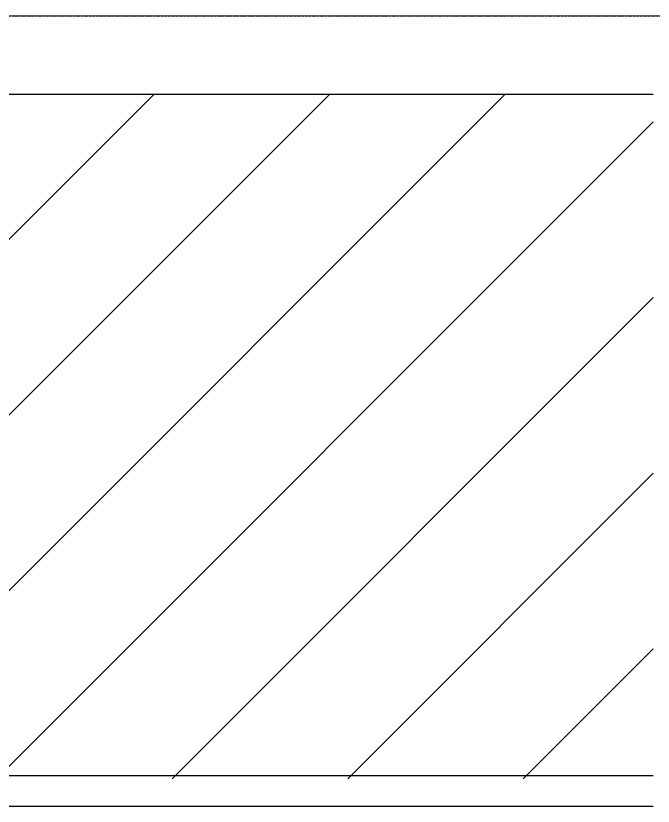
# Model space of a CAD drawing. Extents: x -599358 to 2865263, y -1062760 to 486533.
# Drawn here: x 277096 to 277911, y -692984 to -691974 of the extents above; entities that cross this region are included whole.
import ezdxf

# ---------------------------------------------------------------- set-up
doc = ezdxf.new("R2010")
doc.units = 0
doc.linetypes.add('DASH', pattern=[0.35, 0.25, -0.1])
for name, color, linetype in [('A-HATCH-1', 252, 'Continuous'), ('A-LIN-V', 9, 'Continuous'), ('A-SFCE', 30, 'Continuous'), ('FHSGH10105-主梁-04', 7, 'Continuous'), ('FHSGH10105-主梁-06', 7, 'Continuous')]:
    doc.layers.add(name, color=color, linetype=linetype)

# ---------------------------------------------------------------- blocks, each defined once
blk = doc.blocks.new('G$C2C10B007')
at = {"layer": 'A-SFCE', "linetype": 'DASH'}
blk.add_line((-3050, 0), (3050, 0), dxfattribs=at)

msp = doc.modelspace()

# ---------------------------------------------------------------- hatches: boundary and pattern name
at = {"layer": 'A-HATCH-1'}
h = msp.add_hatch(dxfattribs=at)
h.set_pattern_fill('ANSI31', color=4, scale=100, angle=180)
h.set_pattern_definition([(45, (-1118239.83, -1271056.52), (-112.253202, 112.253202), [])])
h.paths.add_polyline_path([(277910.6, -692074), (270134.9, -692074), (270134.9, -692949), (277910.6, -692949)])

# ---------------------------------------------------------------- linework, layer by layer
at = {"layer": 'FHSGH10105-主梁-04', "color": 4, "linetype": 'Continuous'}
msp.add_line((270125.8, -692074), (277910.6, -692074), dxfattribs=at)
at = {"layer": 'FHSGH10105-主梁-06', "color": 4, "linetype": 'Continuous'}
for p, q in [((270379.6, -692944.7), (277910.6, -692944.7)), ((270386.3, -692984), (277910.6, -692984))]:
    msp.add_line(p, q, dxfattribs=at)

# ---------------------------------------------------------------- block references
at = {"layer": 'A-LIN-V'}
msp.add_blockref('G$C2C10B007', (277910.6, -691974), dxfattribs=at)

doc.saveas('drawing.dxf')
